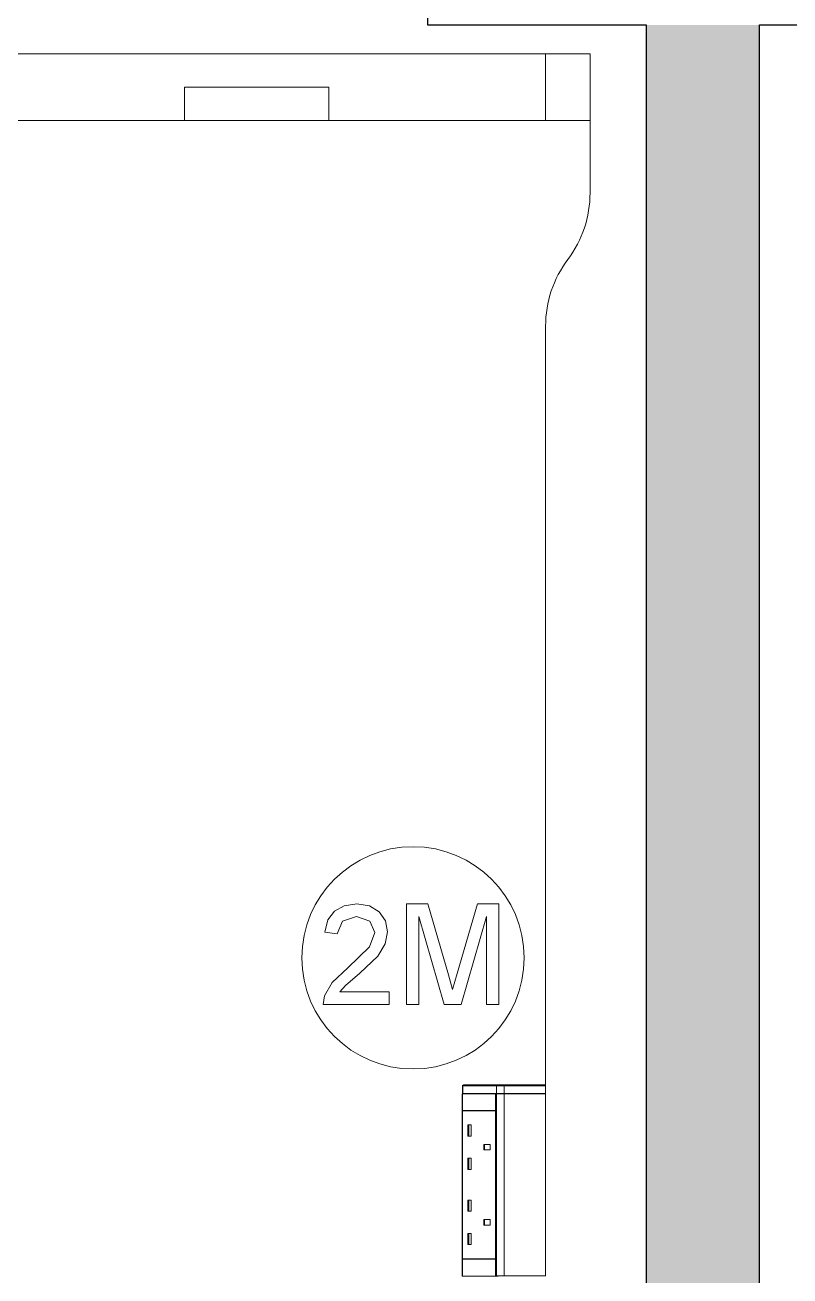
# Model space of a CAD drawing. Header units: millimetres. Extents: x 155927 to 295199, y -4084 to 97293.
# Drawn here: x 189215 to 189903, y 32705 to 33831 of the extents above; entities that cross this region are included whole.
import ezdxf

# ---------------------------------------------------------------- set-up
doc = ezdxf.new("R2010")
doc.units = ezdxf.units.MM
doc.header["$MEASUREMENT"] = 0
for name, color, linetype, lineweight in [('A-WALL-PATT', 7, 'CONTINUOUS', 9), ('I-FURN', 8, 'CONTINUOUS', 9), ('I-WALL', 7, 'CONTINUOUS', 9)]:
    doc.layers.add(name, color=color, linetype=linetype, lineweight=lineweight)

msp = doc.modelspace()

# ---------------------------------------------------------------- hatches: boundary and pattern name
at = {"layer": 'A-WALL-PATT'}
h = msp.add_hatch(color=256, dxfattribs=at)
h.paths.add_polyline_path([(189875.8, 28407.6), (189875.8, 28809.6), (189773.8, 28809.6), (189773.8, 28407.6)], flags=0)
h.paths.add_polyline_path([(189773.8, 29819.6), (189875.8, 29819.6), (189875.8, 33830.6), (189773.8, 33830.6), (189773.8, 30545.8)], flags=0)

# ---------------------------------------------------------------- linework, layer by layer
at = {"layer": 'I-FURN'}
for p, q in [((188923.2, 33804.6), (189723.2, 33804.6)), ((189723.2, 33804.6), (188923.2, 33804.6)), ((188923.2, 33804.6), (189723.2, 33804.6)), ((189683.2, 33804.6), (188963.2, 33804.6)), ((189723.2, 33804.6), (189683.2, 33804.6)), ((189683.2, 33804.6), (189683.2, 33744.6)), ((189683.2, 33804.6), (189683.2, 33744.6)), ((189723.2, 33804.6), (189723.2, 33744.6)), ((189723.2, 33804.6), (189723.2, 33744.6)), ((189723.2, 33679.6), (189723.2, 33804.6)), ((189723.2, 33804.6), (189723.2, 33679.6)), ((189358.2, 33744.6), (189358.2, 33774.6)), ((189358.2, 33774.6), (189488.2, 33774.6)), ((189488.2, 33774.6), (189358.2, 33774.6)), ((189358.2, 33774.6), (189358.2, 33744.6)), ((189488.2, 33774.6), (189488.2, 33744.6)), ((189488.2, 33774.6), (189488.2, 33744.6)), ((189358.2, 33744.6), (188923.2, 33744.6)), ((188963.2, 33744.6), (189683.2, 33744.6)), ((189488.2, 33744.6), (189358.2, 33744.6)), ((189723.2, 33744.6), (189488.2, 33744.6)), ((189683.2, 33744.6), (189723.2, 33744.6)), ((189683.2, 32875.9), (189683.2, 33559.6)), ((189683.2, 33559.6), (189683.2, 32875.9)), ((189493.1, 33033.1), (189487.2, 33025.2)), ((189501.9, 33038), (189493.1, 33033.1)), ((189513.2, 33039.7), (189501.9, 33038)), ((189524.7, 33037.8), (189513.2, 33039.7)), ((189533.5, 33032.4), (189524.7, 33037.8)), ((189539.1, 33024.3), (189533.5, 33032.4)), ((189577.3, 33039.7), (189557.9, 33039.7)), ((189557.9, 33039.7), (189557.9, 32949.2)), ((189595.8, 32975.9), (189577.3, 33039.7)), ((189621.8, 33039.7), (189603.6, 32977)), ((189641.2, 33039.7), (189621.8, 33039.7)), ((189641.2, 32949.2), (189641.2, 33039.7)), ((189487.2, 33025.2), (189484.4, 33014.2)), ((189495.7, 33012.8), (189500.5, 33024.2)), ((189500.5, 33024.2), (189513, 33028.4)), ((189513, 33028.4), (189525, 33024.1)), ((189525, 33024.1), (189529.6, 33013.8)), ((189540.9, 33014.4), (189539.1, 33024.3)), ((189569.2, 32949.2), (189569.2, 33028.4)), ((189569.2, 33028.4), (189591.9, 32949.2)), ((189607.2, 32949.2), (189629.9, 33028.4)), ((189629.9, 33028.4), (189629.9, 32949.2)), ((189484.4, 33014.2), (189495.7, 33012.8)), ((189529.6, 33013.8), (189524.7, 33001)), ((189538.9, 33003.7), (189540.9, 33014.4)), ((189524.7, 33001), (189505.2, 32982.1)), ((189532.2, 32992.6), (189538.9, 33003.7)), ((189516, 32977.2), (189532.2, 32992.6)), ((189505.2, 32982.1), (189491.1, 32969)), ((189503, 32966.3), (189516, 32977.2)), ((189599.5, 32962.6), (189595.8, 32975.9)), ((189603.6, 32977), (189599.5, 32962.6)), ((189491.1, 32969), (189484.2, 32957)), ((189497.9, 32960.5), (189503, 32966.3)), ((189484.2, 32957), (189483, 32949.2)), ((189542.3, 32960.5), (189497.9, 32960.5)), ((189542.3, 32949.2), (189542.3, 32960.5)), ((189483, 32949.2), (189542.3, 32949.2)), ((189557.9, 32949.2), (189569.2, 32949.2)), ((189591.9, 32949.2), (189607.2, 32949.2)), ((189629.9, 32949.2), (189641.2, 32949.2)), ((189608.4, 32875.9), (189608.4, 32868.9)), ((189608.4, 32875.9), (189608.6, 32875.9)), ((189608.4, 32875.9), (189608.4, 32868.9)), ((189608.4, 32868.9), (189608.4, 32875.9)), ((189608.6, 32875.9), (189638.9, 32875.9)), ((189608.6, 32875.9), (189608.6, 32868.9)), ((189608.7, 32876.7), (189608.8, 32876.7)), ((189639.7, 32876.9), (189609.4, 32876.9)), ((189639.7, 32876.9), (189609.4, 32876.9)), ((189638.9, 32875.9), (189645.8, 32875.9)), ((189638.9, 32875.9), (189638.9, 32868.9)), ((189639.7, 32876.9), (189678.2, 32876.9)), ((189645.2, 32876.9), (189639.7, 32876.9)), ((189682.2, 32876.9), (189645.2, 32876.9)), ((189645.8, 32875.9), (189683.2, 32875.9)), ((189645.8, 32875.9), (189645.8, 32868.9)), ((189678.2, 32876.9), (189678.2, 32875.9)), ((189678.2, 32876.9), (189682.2, 32876.9)), ((189683.2, 32868.9), (189683.2, 32875.9)), ((189683.2, 32875.9), (189683.2, 32868.9)), ((189608.2, 32853.8), (189608.2, 32868.8)), ((189608.2, 32868.8), (189638, 32868.8)), ((189608.4, 32868.9), (189608.6, 32868.9)), ((189608.4, 32868.8), (189608.4, 32704.9)), ((189608.6, 32868.9), (189638.9, 32868.9)), ((189638, 32868.8), (189638, 32853.8)), ((189638.2, 32853.8), (189638.2, 32868.8)), ((189638.2, 32868.8), (189638.9, 32868.8)), ((189638.9, 32868.9), (189645.8, 32868.9)), ((189645.8, 32868.8), (189638.9, 32868.8)), ((189638.9, 32868.8), (189638.9, 32704.9)), ((189645.8, 32868.9), (189683.2, 32868.9)), ((189683.2, 32868.8), (189645.8, 32868.8)), ((189645.8, 32868.8), (189645.8, 32704.9)), ((189683.2, 32704.9), (189683.2, 32868.8)), ((189683.2, 32868.8), (189683.2, 32704.9)), ((189638, 32853.8), (189608.2, 32853.8)), ((189608.2, 32853.3), (189638, 32853.3)), ((189608.2, 32720.3), (189608.2, 32853.3)), ((189608.6, 32853.3), (189608.6, 32853.8)), ((189638, 32853.3), (189638, 32720.3)), ((189638.2, 32720.3), (189638.2, 32853.3)), ((189613.2, 32840.7), (189613.2, 32830.7)), ((189613.2, 32840.7), (189616.1, 32840.7)), ((189614, 32840.7), (189614, 32830.7)), ((189616.1, 32840.7), (189616.1, 32830.7)), ((189613.2, 32830.7), (189616.1, 32830.7)), ((189627.6, 32823.2), (189627.6, 32818.2)), ((189633.3, 32823.2), (189627.6, 32823.2)), ((189627.6, 32818.2), (189633.3, 32818.2)), ((189628.3, 32823.2), (189628.3, 32818.2)), ((189633.3, 32818.2), (189633.3, 32823.2)), ((189613.2, 32810.7), (189613.2, 32800.7)), ((189613.2, 32810.7), (189616.1, 32810.7)), ((189614, 32810.7), (189614, 32800.7)), ((189616.1, 32810.7), (189616.1, 32800.7)), ((189613.2, 32800.7), (189616.1, 32800.7)), ((189613.2, 32773), (189613.2, 32763)), ((189613.2, 32773), (189616.1, 32773)), ((189614, 32773), (189614, 32763)), ((189616.1, 32773), (189616.1, 32763)), ((189613.2, 32763), (189616.1, 32763)), ((189627.6, 32755.5), (189627.6, 32750.5)), ((189627.6, 32755.5), (189633.3, 32755.5)), ((189627.6, 32750.5), (189633.3, 32750.5)), ((189628.3, 32755.5), (189628.3, 32750.5)), ((189633.3, 32755.5), (189633.3, 32750.5)), ((189613.2, 32743), (189613.2, 32733)), ((189613.2, 32743), (189616.1, 32743)), ((189614, 32743), (189614, 32733)), ((189616.1, 32743), (189616.1, 32733)), ((189613.2, 32733), (189616.1, 32733)), ((189608.2, 32720.3), (189638, 32720.3)), ((189608.2, 32719.8), (189638, 32719.8)), ((189608.2, 32704.8), (189608.2, 32719.8)), ((189608.6, 32719.8), (189608.6, 32720.3)), ((189638, 32719.8), (189638, 32704.8)), ((189638.2, 32704.9), (189638.2, 32719.8)), ((189638, 32704.8), (189608.2, 32704.8)), ((189638, 32704.8), (189640.5, 32704.8)), ((189638.9, 32704.9), (189638.2, 32704.9)), ((189638.9, 32704.9), (189645.8, 32704.9)), ((189645.8, 32704.9), (189683.2, 32704.9))]:
    msp.add_line(p, q, dxfattribs=at)
at = {"layer": 'I-FURN', "flags": 128}
for points in [[(189608.4, 32875.9), (189608.4, 32875.9), (189608.4, 32876), (189608.4, 32876), (189608.4, 32876.1), (189608.4, 32876.1), (189608.4, 32876.1), (189608.4, 32876.2), (189608.4, 32876.2), (189608.5, 32876.3), (189608.5, 32876.3), (189608.5, 32876.3), (189608.5, 32876.4), (189608.5, 32876.4)], [(189645.2, 32876.9), (189645.1, 32876.9), (189644.9, 32876.9), (189644.8, 32876.9), (189644.7, 32876.9), (189644.5, 32876.9), (189644.4, 32876.9), (189644.2, 32876.9), (189644.1, 32876.9), (189643.9, 32876.9), (189643.7, 32876.9), (189643.6, 32876.9), (189643.4, 32876.9), (189643.3, 32876.9), (189643.1, 32876.9), (189642.9, 32876.9), (189642.8, 32876.9), (189642.6, 32876.9), (189642.5, 32876.9), (189642.3, 32876.9), (189642.2, 32876.9), (189642, 32876.9), (189641.8, 32876.9), (189641.7, 32876.9), (189641.5, 32876.9), (189641.4, 32876.9), (189641.2, 32876.9), (189641.1, 32876.9), (189641, 32876.9), (189640.8, 32876.9), (189640.7, 32876.9), (189640.6, 32876.9), (189640.4, 32876.9), (189640.3, 32876.9), (189640.2, 32876.9), (189640.1, 32876.9), (189640, 32876.9), (189639.9, 32876.9), (189639.8, 32876.9), (189639.7, 32876.9)], [(189682.2, 32876.9), (189682, 32876.9), (189681.5, 32876.9), (189681, 32876.9), (189680.3, 32876.9), (189679.5, 32876.9), (189678.5, 32876.9), (189677.5, 32876.9), (189676.3, 32876.9), (189674.9, 32876.9), (189673.5, 32876.9), (189671.9, 32876.9), (189670.2, 32876.9), (189668.4, 32876.9), (189666.4, 32876.9), (189664.4, 32876.9), (189662.2, 32876.9), (189660, 32876.9), (189657.6, 32876.9), (189655.2, 32876.9), (189652.6, 32876.9), (189650, 32876.9), (189647.3, 32876.9), (189645.2, 32876.9)], [(189678.2, 32876.9), (189678.4, 32876.9), (189678.6, 32876.9), (189678.7, 32876.9), (189678.9, 32876.9), (189679, 32876.9), (189679.2, 32876.9), (189679.3, 32876.9), (189679.5, 32876.9), (189679.6, 32876.9), (189679.8, 32876.9), (189679.9, 32876.9), (189680.1, 32876.9), (189680.2, 32876.9), (189680.4, 32876.9), (189680.5, 32876.9), (189680.6, 32876.9), (189680.8, 32876.9), (189680.9, 32876.9), (189681, 32876.9), (189681.1, 32876.9), (189681.2, 32876.9), (189681.3, 32876.9), (189681.4, 32876.9), (189681.5, 32876.9), (189681.6, 32876.9), (189681.7, 32876.9), (189681.8, 32876.9), (189681.8, 32876.9), (189681.9, 32876.9), (189682, 32876.9), (189682, 32876.9), (189682.1, 32876.9), (189682.1, 32876.9), (189682.1, 32876.9), (189682.2, 32876.9), (189682.2, 32876.9), (189682.2, 32876.9), (189682.2, 32876.9), (189682.2, 32876.9)], [(189682.2, 32876.9), (189682.3, 32876.9), (189682.3, 32876.9), (189682.4, 32876.9), (189682.4, 32876.9), (189682.4, 32876.9), (189682.5, 32876.9), (189682.5, 32876.9), (189682.6, 32876.9), (189682.6, 32876.8), (189682.6, 32876.8), (189682.7, 32876.8), (189682.7, 32876.8), (189682.7, 32876.8), (189682.8, 32876.8), (189682.8, 32876.7), (189682.8, 32876.7), (189682.9, 32876.7), (189682.9, 32876.7), (189682.9, 32876.6), (189683, 32876.6), (189683, 32876.6), (189683, 32876.5), (189683, 32876.5), (189683.1, 32876.5), (189683.1, 32876.4), (189683.1, 32876.4), (189683.1, 32876.4), (189683.1, 32876.3), (189683.2, 32876.3), (189683.2, 32876.3), (189683.2, 32876.2), (189683.2, 32876.2), (189683.2, 32876.2), (189683.2, 32876.1), (189683.2, 32876.1), (189683.2, 32876), (189683.2, 32876), (189683.2, 32876), (189683.2, 32875.9), (189683.2, 32875.9)], [(189682.2, 32876.9), (189682.2, 32876.9), (189682.2, 32876.9)]]:
    msp.add_lwpolyline(points, dxfattribs=at)
at = {"layer": 'I-FURN'}
for centre, start, end in [((189623.2, 33679.6), 323.1301, 0), ((189623.2, 33679.6), 323.1301, 0), ((189783.2, 33559.6), 143.1301, 180), ((189783.2, 33559.6), 143.1301, 180), ((189563.9, 32991.1), 0, 180), ((189563.9, 32991.1), 180, 0)]:
    msp.add_arc(centre, 100, start, end, dxfattribs=at)
for centre, major_axis, ratio, start_param, end_param in [((189609.4, 32875.9), (0, 1), 0.819152, 0, 1.570796), ((189639.7, 32875.9), (0, -1), 0.819152, 3.141593, 4.712389), ((189645.2, 32875.9), (0, -1), 0.56467, 1.570796, 3.141593), ((189682.2, 32875.9), (0, -1), 0.998113, 1.570796, 3.141593)]:
    msp.add_ellipse(centre, major_axis=major_axis, ratio=ratio, start_param=start_param, end_param=end_param, dxfattribs=at)
at = {"layer": 'I-WALL', "lineweight": 30}
for p, q in [((189577, 34245.6), (189577, 33830.6)), ((189577, 33830.6), (189647, 33830.6)), ((189647, 33830.6), (189773.8, 33830.6)), ((189773.8, 33830.6), (189773.8, 29819.6)), ((189875.8, 29819.6), (189875.8, 33830.6)), ((189875.8, 33830.6), (189954.4, 33830.6))]:
    msp.add_line(p, q, dxfattribs=at)

doc.saveas('drawing.dxf')
